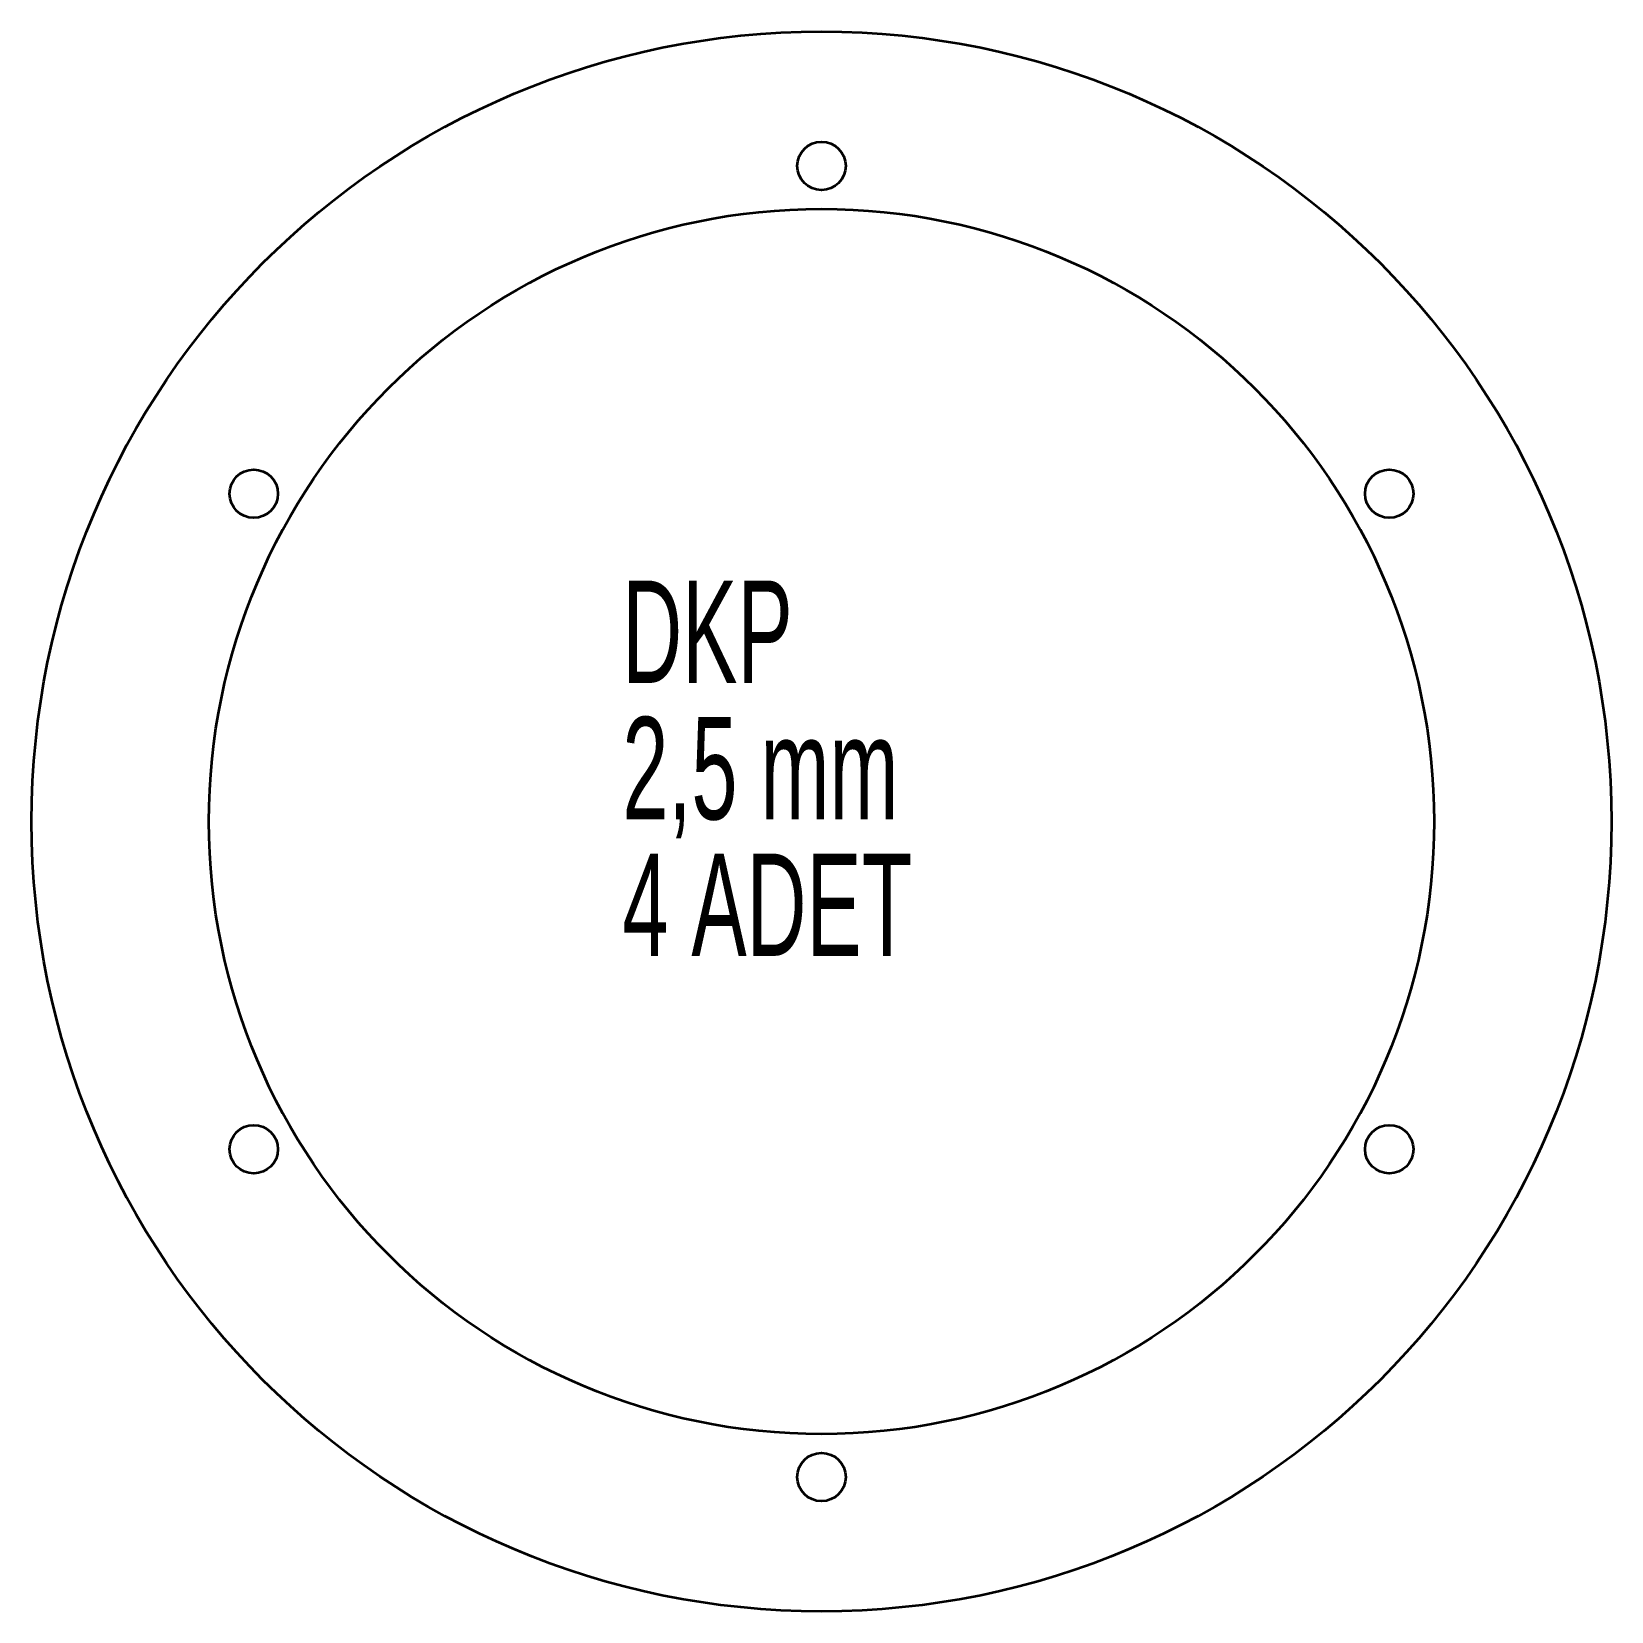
# Model space of a CAD drawing. Header units: millimetres. Extents: x -151 to -4, y 47 to 194.
import ezdxf

# ---------------------------------------------------------------- set-up
doc = ezdxf.new("R2010")
doc.units = ezdxf.units.MM
doc.styles.add('SLDTEXTSTYLE0', font='TXT', dxfattribs={"width": 0.605})

# ---------------------------------------------------------------- blocks, each defined once
blk = doc.blocks.new('SW_NOTE_0')
at = {"color": 0, "linetype": 'Continuous', "lineweight": 0, "char_height": 9.525, "attachment_point": 1, "style": 'SLDTEXTSTYLE0'}
for s, insert in [('DKP', (0, 12.28)), ('2,5 mm', (0, -0.42)), ('4 ADET', (0, -13.12))]:
    blk.add_mtext(s, dxfattribs=dict(at, insert=insert))

msp = doc.modelspace()

# ---------------------------------------------------------------- linework, layer by layer
at = {"color": 7, "linetype": 'Continuous', "lineweight": 35}
for centre, radius in [((-77.77, 120.3), 73.5), ((-77.77, 181.3), 2.25), ((-77.77, 120.3), 57), ((-130.6, 150.8), 2.25), ((-24.94, 150.8), 2.25), ((-130.6, 89.8), 2.25), ((-24.94, 89.8), 2.25), ((-77.77, 59.3), 2.25)]:
    msp.add_circle(centre, radius, dxfattribs=at)

# ---------------------------------------------------------------- block references
at = {"color": 7, "linetype": 'Continuous', "lineweight": 0}
msp.add_blockref('SW_NOTE_0', (-96.3, 130.44), dxfattribs=at)

doc.saveas('drawing.dxf')
